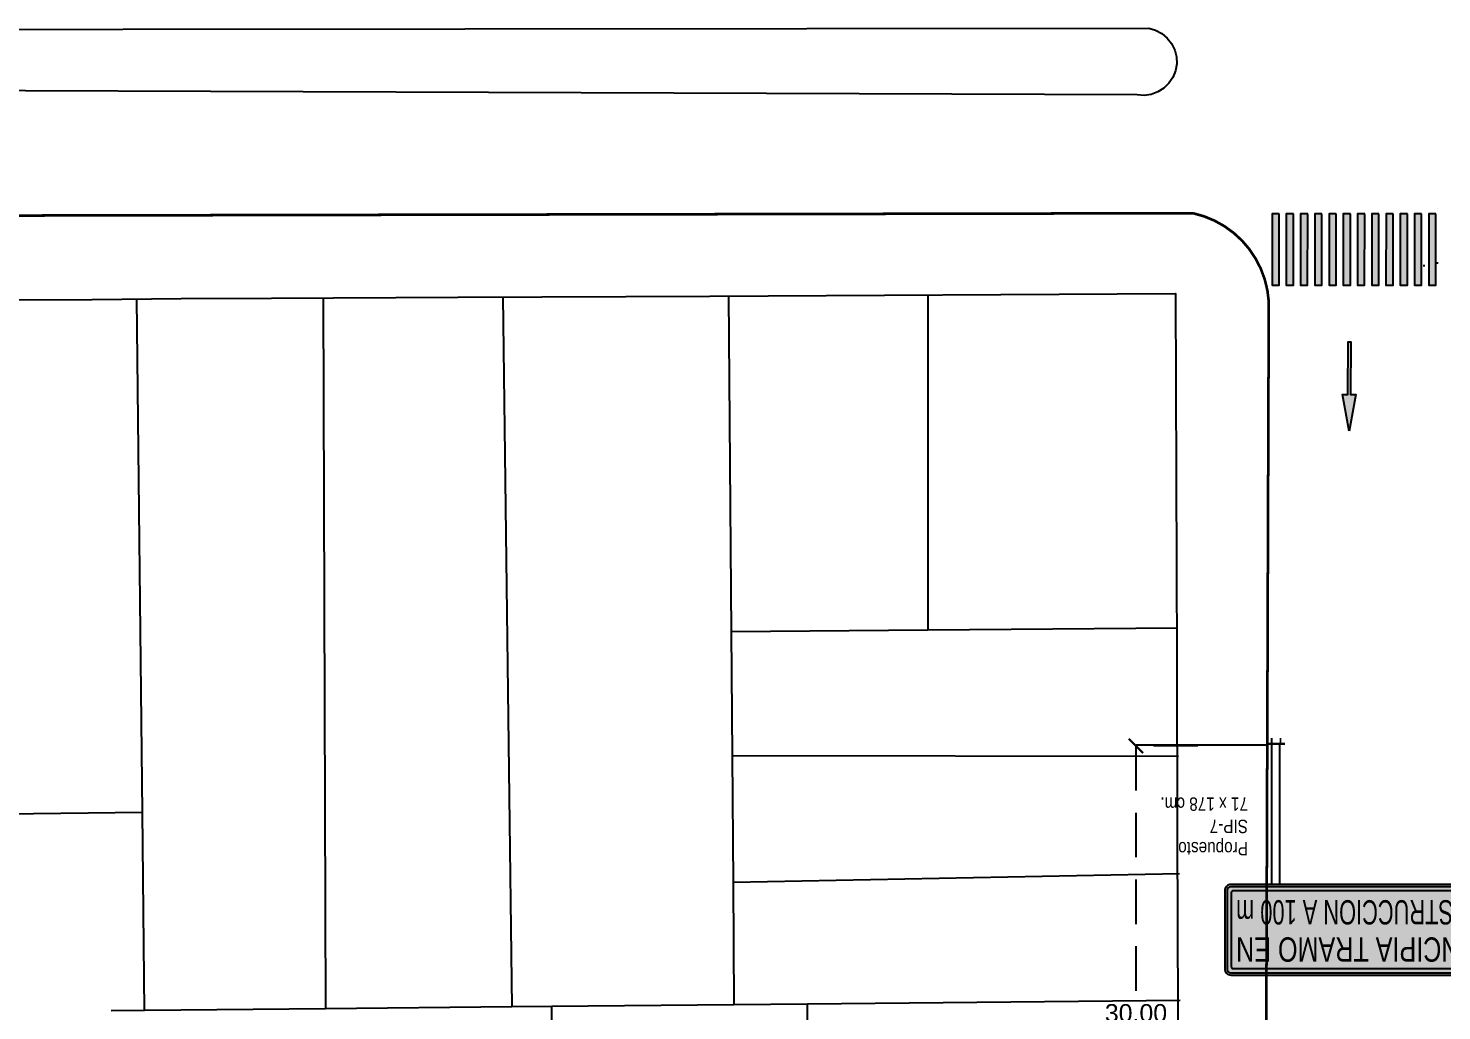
# Model space of a CAD drawing. Header units: metres. Extents: x 668617 to 675126, y 2286318 to 2293677.
# Drawn here: x 668811.1 to 668890.5, y 2287265.3 to 2287320.5 of the extents above; entities that cross this region are included whole.
import ezdxf
from ezdxf.enums import TextEntityAlignment as Align

# ---------------------------------------------------------------- set-up
doc = ezdxf.new("R2010")
doc.units = ezdxf.units.M
doc.header["$MEASUREMENT"] = 0
for name, pattern in [('ACAD_ISO07W100', [3, 0, -3]), ('DASHED2', [0.375, 0.25, -0.125]), ('HIDDEN', [0.375, 0.25, -0.125])]:
    doc.linetypes.add(name, pattern=pattern)
for name, color, linetype in [('0_DETALLES_COTAS', 252, 'Continuous'), ('0_UBICACION_SPO', 251, 'Continuous'), ('DMTG-PB-BANQUETAS', 251, 'Continuous'), ('DMTG-PB-LOTIFICACION', 253, 'Continuous'), ('DMTG-PB-MANZANAS', 251, 'Continuous'), ('DMTG-SH-FLECHA FRENTE', 252, 'Continuous'), ('DMTG-SH-LINEA GUARNICION', 40, 'Continuous'), ('DMTG-SH-PASO PEATONAL', 253, 'Continuous'), ('PTRD', 7, 'Continuous'), ('SIP-07_A', 7, 'Continuous')]:
    doc.layers.add(name, color=color, linetype=linetype)
doc.styles.add('Arial', font='arial.ttf')
doc.styles.add('Arial Narrow', font='ARIALN.TTF', dxfattribs={"height": 2.5})
doc.styles.get("Standard").update_dxf_attribs({"font": 'arial.ttf'})
doc.dimstyles.get("Standard").update_dxf_attribs({"dimtxt": 0.18, "dimasz": 0.18, "dimexe": 0.18, "dimexo": 0.0625, "dimgap": 0.09, "dimtad": 0, "dimtih": 1, "dimtoh": 1, "dimdec": 4, "dimzin": 0, "dimdsep": 46, "dimtxsty": 'Standard', "dimcen": 0.09, "dimadec": 0, "dimazin": 0, "dimtfac": 1, "dimtdec": 4, "dimtofl": 0, "dimtmove": 0, "dimatfit": 3, "dimfxl": 1, "dimtolj": 1, "dimtzin": 0, "dimarcsym": 0})

# ---------------------------------------------------------------- blocks, each defined once
blk = doc.blocks.new('*U310')
at = {"transparency": 33554687}
h = blk.add_hatch(color=252, dxfattribs=at)
h.dxf.hatch_style = 1
h.paths.add_polyline_path([(0.44, 8.889), (0.46, 9.289), (-3.536, 9.486), (-3.555, 9.087)])
h = blk.add_hatch(color=252, dxfattribs=at)
h.dxf.hatch_style = 1
h.paths.add_polyline_path([(0.4, 8.09), (0.42, 8.49), (-3.575, 8.687), (-3.595, 8.288)])
h = blk.add_hatch(color=252, dxfattribs=at)
h.dxf.hatch_style = 1
h.paths.add_polyline_path([(0.361, 7.291), (0.38, 7.691), (-3.615, 7.888), (-3.634, 7.489)])
h = blk.add_hatch(color=252, dxfattribs=at)
h.dxf.hatch_style = 1
h.paths.add_polyline_path([(0.321, 6.492), (0.341, 6.892), (-3.654, 7.089), (-3.674, 6.69)])
h = blk.add_hatch(color=252, dxfattribs=at)
h.dxf.hatch_style = 1
h.paths.add_polyline_path([(0.282, 5.693), (0.301, 6.093), (-3.694, 6.29), (-3.713, 5.891)])
h = blk.add_hatch(color=252, dxfattribs=at)
h.dxf.hatch_style = 1
h.paths.add_polyline_path([(0.242, 4.894), (0.262, 5.294), (-3.733, 5.491), (-3.753, 5.092)])
h = blk.add_hatch(color=252, dxfattribs=at)
h.dxf.hatch_style = 1
h.paths.add_polyline_path([(0.203, 4.095), (0.222, 4.495), (-3.773, 4.692), (-3.793, 4.293)])
h = blk.add_hatch(color=252, dxfattribs=at)
h.dxf.hatch_style = 1
h.paths.add_polyline_path([(0.163, 3.296), (0.183, 3.695), (-3.812, 3.893), (-3.832, 3.494)])
h = blk.add_hatch(color=252, dxfattribs=at)
h.dxf.hatch_style = 1
h.paths.add_polyline_path([(0.124, 2.497), (0.143, 2.896), (-3.852, 3.094), (-3.872, 2.695)])
h = blk.add_hatch(color=252, dxfattribs=at)
h.dxf.hatch_style = 1
h.paths.add_polyline_path([(0.084, 1.698), (0.104, 2.097), (-3.891, 2.295), (-3.911, 1.896)])
h = blk.add_hatch(color=252, dxfattribs=at)
h.dxf.hatch_style = 1
h.paths.add_polyline_path([(0.044, 0.899), (0.064, 1.298), (-3.931, 1.496), (-3.951, 1.097)])
h = blk.add_hatch(color=252, dxfattribs=at)
h.dxf.hatch_style = 1
h.paths.add_polyline_path([(0.005, 0.1), (0.025, 0.499), (-3.97, 0.697), (-3.99, 0.298)])
for points in [[(0.44, 8.889), (0.46, 9.289), (-3.536, 9.486), (-3.555, 9.087)], [(0.4, 8.09), (0.42, 8.49), (-3.575, 8.687), (-3.595, 8.288)], [(0.361, 7.291), (0.38, 7.691), (-3.615, 7.888), (-3.634, 7.489)], [(0.321, 6.492), (0.341, 6.892), (-3.654, 7.089), (-3.674, 6.69)], [(0.282, 5.693), (0.301, 6.093), (-3.694, 6.29), (-3.713, 5.891)], [(0.242, 4.894), (0.262, 5.294), (-3.733, 5.491), (-3.753, 5.092)], [(0.203, 4.095), (0.222, 4.495), (-3.773, 4.692), (-3.793, 4.293)], [(0.163, 3.296), (0.183, 3.695), (-3.812, 3.893), (-3.832, 3.494)], [(0.124, 2.497), (0.143, 2.896), (-3.852, 3.094), (-3.872, 2.695)], [(0.084, 1.698), (0.104, 2.097), (-3.891, 2.295), (-3.911, 1.896)], [(0.044, 0.899), (0.064, 1.298), (-3.931, 1.496), (-3.951, 1.097)], [(0.005, 0.1), (0.025, 0.499), (-3.97, 0.697), (-3.99, 0.298)]]:
    blk.add_lwpolyline(points, close=True)
at = {"layer": 'Defpoints', "color": 255, "linetype": 'ACAD_ISO07W100'}
for p, q in [((-2.916, 0.901), (0.18, 0.748)), ((-2.797, 0.138), (0.3, -0.015))]:
    blk.add_line(p, q, dxfattribs=at)
blk = doc.blocks.new('*U40')
blk.add_hatch(color=252).paths.add_polyline_path([(12.455, 2.883), (12.08, 0.833), (12.38, 0.833), (12.38, -2.117), (12.53, -2.117), (12.53, 0.833), (12.83, 0.833)])
at = {"color": 252}
blk.add_lwpolyline([(12.455, 2.883), (12.08, 0.833), (12.38, 0.833), (12.38, -2.117), (12.53, -2.117), (12.53, 0.833), (12.83, 0.833), (12.455, 2.883)], dxfattribs=at)
blk = doc.blocks.new('_ArchTick')
at = {"color": 0, "linetype": 'ByBlock', "const_width": 0.15}
blk.add_lwpolyline([(-0.5, -0.5), (0.5, 0.5)], dxfattribs=at)
blk = doc.blocks.new('*D509')
at = {"layer": '0_DETALLES_COTAS', "linetype": 'DASHED2', "lineweight": -2, "ltscale": 10, "transparency": 16777216}
for p, q in [((668876.777, 2287280.212), (668873.116, 2287280.212)), ((668873.296, 2287280.212), (668873.296, 2287266.223)), ((668873.296, 2287250.212), (668873.296, 2287264.201)), ((668873.359, 2287250.212), (668873.476, 2287250.212))]:
    blk.add_line(p, q, dxfattribs=at)
at = {"layer": 'Defpoints', "color": 0, "linetype": 'DASHED2', "ltscale": 10, "transparency": 16777216}
for p in [(668873.296, 2287280.212), (668876.839, 2287280.212), (668873.296, 2287250.212)]:
    blk.add_point(p, dxfattribs=at)
at = {"layer": '0_DETALLES_COTAS', "linetype": 'DASHED2', "lineweight": -2, "ltscale": 10, "transparency": 16777216, "xscale": 0.8, "yscale": 0.8, "zscale": 0.8}
for p, rotation in [((668873.296, 2287280.212), 90), ((668873.296, 2287250.212), 270)]:
    blk.add_blockref('_ArchTick', p, dxfattribs=dict(at, rotation=rotation))
at = {"layer": '0_DETALLES_COTAS', "linetype": 'DASHED2', "ltscale": 10, "transparency": 16777216, "insert": (668873.296, 2287265.212), "char_height": 1, "attachment_point": 5}
blk.add_mtext('\\A1;30.00', dxfattribs=at)
blk = doc.blocks.new('PTRD')
at = {"layer": 'PTRD'}
for points, const_width in [([(-1, 0), (1, 0)], 0.26), ([(-0.49, 0), (-0.49, 0.67)], 0.195), ([(0.51, 0), (0.51, 0.67)], 0.195)]:
    blk.add_lwpolyline(points, dxfattribs=dict(at, const_width=const_width))
blk = doc.blocks.new('SIP07_A')
at = {"layer": 'SIP-07_A', "true_color": 0xf05222}
h = blk.add_hatch(color=20, dxfattribs=at)
h.dxf.hatch_style = 1
h.paths.add_polyline_path([(-8.5, 5.6, 0.414214), (-8.9, 5.2), (-8.9, 0.4, 0.414214), (-8.5, 0), (8.5, 0, 0.414214), (8.9, 0.4), (8.9, 5.2, 0.414214), (8.5, 5.6)])
h.paths.add_polyline_path([(8.55, 5.45, -0.414214), (8.75, 5.25), (8.75, 0.35, -0.414214), (8.55, 0.15), (-8.55, 0.15, -0.414214), (-8.75, 0.35), (-8.75, 5.25, -0.414214), (-8.55, 5.45)], flags=16)
h.paths.add_polyline_path([(8.4, 5.2, -0.414214), (8.5, 5.1), (8.5, 0.5, -0.414214), (8.4, 0.4), (-8.4, 0.4, -0.414214), (-8.5, 0.5), (-8.5, 5.1, -0.414214), (-8.4, 5.2)], flags=0)
at = {"layer": 'SIP-07_A'}
h = blk.add_hatch(color=256, dxfattribs=at)
h.dxf.hatch_style = 1
h.paths.add_polyline_path([(-8.55, 5.45, 0.414214), (-8.75, 5.25), (-8.75, 0.35, 0.414214), (-8.55, 0.15), (8.55, 0.15, 0.414214), (8.75, 0.35), (8.75, 5.25, 0.414214), (8.55, 5.45)])
h.paths.add_polyline_path([(8.4, 5.2, -0.414214), (8.5, 5.1), (8.5, 0.5, -0.414214), (8.4, 0.4), (-8.4, 0.4, -0.414214), (-8.5, 0.5), (-8.5, 5.1, -0.414214), (-8.4, 5.2)], flags=16)
at = {"layer": 'SIP-07_A', "true_color": 0xf05222}
h = blk.add_hatch(color=20, dxfattribs=at)
h.dxf.hatch_style = 1
h.paths.add_polyline_path([(-8.4, 5.2, 0.414214), (-8.5, 5.1), (-8.5, 0.5, 0.414214), (-8.4, 0.4), (8.4, 0.4, 0.414214), (8.5, 0.5), (8.5, 5.1, 0.414214), (8.4, 5.2)])
at = {"layer": 'SIP-07_A'}
for p, q in [((-6, 0), (-6, -8.686)), ((-5.5, 0), (-5.5, -8.686)), ((5.5, 0), (5.5, -8.686)), ((6, 0), (6, -8.686))]:
    blk.add_line(p, q, dxfattribs=at)
at = {"layer": 'SIP-07_A', "color": 30}
for points in [[(-8.5, 0), (8.5, 0, 0.414214), (8.9, 0.4), (8.9, 5.2, 0.414214), (8.5, 5.6), (-8.5, 5.6, 0.414214), (-8.9, 5.2), (-8.9, 0.4, 0.414214)], [(-8.55, 0.15), (8.55, 0.15, 0.414214), (8.75, 0.35), (8.75, 5.25, 0.414214), (8.55, 5.45), (-8.55, 5.45, 0.414214), (-8.75, 5.25), (-8.75, 0.35, 0.414214)]]:
    blk.add_lwpolyline(points, format="xyb", close=True, dxfattribs=at)
at = {"layer": 'SIP-07_A'}
blk.add_lwpolyline([(-8.4, 0.4), (8.4, 0.4, 0.414214), (8.5, 0.5), (8.5, 5.1, 0.414214), (8.4, 5.2), (-8.4, 5.2, 0.414214), (-8.5, 5.1), (-8.5, 0.5, 0.414214)], format="xyb", close=True, dxfattribs=at)
at = {"layer": 'SIP-07_A', "color": 250, "style": 'Arial', "width": 2.347776}
for p, p2 in [((-8.2, 3.271), (8.2, 3.271)), ((-8.2, 0.971), (8.2, 0.971))]:
    blk.add_attdef('TEXTO', text='', height=1.5, dxfattribs=at).set_placement(p, p2, align=Align.FIT)
blk = doc.blocks.new('PRINCIPIA TRAMO 100')
at = {"layer": 'SIP-07_A'}
ref = blk.add_blockref('SIP07_A', (18, 26.06), dxfattribs=dict(at, xscale=3, yscale=3, zscale=3))
ref.add_attrib('TEXTO', 'PRINCIPIA TRAMO EN', dxfattribs={"height": 4.5, "style": 'Arial', "width": 0.741363}).set_placement((-6.6, 35.87), (42.6, 35.87), align=Align.FIT)
ref.add_attrib('TEXTO', 'CONSTRUCCION A 100 m', dxfattribs={"height": 4.5, "style": 'Arial', "width": 0.643163}).set_placement((-6.6, 28.97), (42.6, 28.97), align=Align.FIT)

msp = doc.modelspace()

# ---------------------------------------------------------------- linework, layer by layer
at = {"layer": '0_UBICACION_SPO', "linetype": 'HIDDEN', "ltscale": 5, "const_width": 0.1}
msp.add_lwpolyline([(668873.29616, 2287280.26208), (668880.66733, 2287280.26208)], dxfattribs=at)
at = {"layer": 'DMTG-PB-BANQUETAS', "flags": 128}
for points in [[(668758.79094, 2287320.39807), (668874.0168, 2287320.49558)], [(668874.0168, 2287320.49558), (668874.39901, 2287320.38676), (668874.74964, 2287320.20016), (668875.05377, 2287319.94591), (668875.29847, 2287319.6331), (668875.47284, 2287319.2758), (668875.569, 2287318.89108), (668875.58307, 2287318.49397), (668875.51518, 2287318.10246), (668875.36646, 2287317.73454), (668875.14502, 2287317.40517), (668874.85898, 2287317.12927), (668874.52241, 2287316.91875), (668874.1494, 2287316.7825), (668873.75597, 2287316.7264), (668873.36017, 2287316.75433), (668758.88518, 2287317.17829)], [(668754.95315, 2287309.87311), (668876.50324, 2287310.11395)], [(668876.50324, 2287310.11395), (668877.11698, 2287309.94141), (668877.7052, 2287309.69806), (668878.26192, 2287309.38694), (668878.77718, 2287309.01313), (668879.24601, 2287308.58166), (668879.66044, 2287308.09759), (668880.01455, 2287307.56796), (668880.30537, 2287307.0018), (668880.52697, 2287306.40415), (668880.6774, 2287305.78502), (668880.75374, 2287305.15244), (668880.47762, 2287224.12027), (668880.2651, 2287223.50882), (668879.9808, 2287222.9269), (668879.62878, 2287222.38349), (668879.2141, 2287221.88653), (668878.74281, 2287221.442), (668878.22196, 2287221.05783), (668877.65858, 2287220.73798), (668877.06172, 2287220.48838), (668876.43841, 2287220.31298), (668875.79865, 2287220.2127), (668755.08899, 2287220.29767)]]:
    msp.add_lwpolyline(points, dxfattribs=at)
at = {"layer": 'DMTG-PB-LOTIFICACION', "flags": 128}
for points in [[(668849.35866, 2287305.455), (668875.51842, 2287305.60616)], [(668861.60848, 2287305.53466), (668861.61632, 2287286.72235)], [(668875.51842, 2287305.60616), (668875.58616, 2287285.10552)], [(668814.68893, 2287305.26767), (668819.68879, 2287305.31892)], [(668817.5007, 2287276.50096), (668817.18865, 2287305.31053)], [(668819.68879, 2287305.31892), (668824.74877, 2287305.34042)], [(668824.74877, 2287305.34042), (668835.2087, 2287305.39487)], [(668827.65859, 2287305.36693), (668827.78108, 2287265.45698)], [(668835.2087, 2287305.39487), (668849.35866, 2287305.455)], [(668837.74853, 2287305.42055), (668838.25061, 2287265.56092)], [(668850.41856, 2287305.47301), (668850.56135, 2287286.63287)], [(668850.56135, 2287286.63287), (668861.61632, 2287286.72235)], [(668850.56135, 2287286.63287), (668850.61426, 2287279.65281)], [(668861.61632, 2287286.72235), (668875.63596, 2287286.83584)], [(668875.58616, 2287285.10552), (668875.60858, 2287275.19517)], [(668850.61426, 2287279.65281), (668850.66807, 2287272.55276)], [(668875.68887, 2287279.61577), (668850.61426, 2287279.65281)], [(668800.69079, 2287276.28585), (668817.5007, 2287276.50096)], [(668817.62141, 2287265.35612), (668817.5007, 2287276.50096)], [(668875.60858, 2287275.19517), (668875.65103, 2287265.2749)], [(668875.73716, 2287273.02571), (668850.66807, 2287272.55276)], [(668850.66807, 2287272.55276), (668850.72015, 2287265.68112)], [(668875.77919, 2287265.92557), (668854.86, 2287265.72283)], [(668817.62141, 2287265.35612), (668815.7415, 2287265.33768)], [(668827.78108, 2287265.45698), (668817.62141, 2287265.35612)], [(668838.25061, 2287265.56092), (668827.78108, 2287265.45698)], [(668840.49051, 2287265.58316), (668838.25061, 2287265.56092)], [(668840.18273, 2287225.7033), (668840.49051, 2287265.58316)], [(668850.72015, 2287265.68112), (668840.49051, 2287265.58316)], [(668854.86, 2287265.72283), (668850.72015, 2287265.68112)], [(668854.9245, 2287256.27279), (668854.86, 2287265.72283)]]:
    msp.add_lwpolyline(points, dxfattribs=at)
at = {"layer": 'DMTG-PB-MANZANAS', "flags": 128}
msp.add_lwpolyline([(668804.58896, 2287305.22475), (668814.68893, 2287305.26767), (668819.68879, 2287305.31892), (668824.74877, 2287305.34042), (668835.2087, 2287305.39487), (668849.35866, 2287305.455), (668875.51842, 2287305.60616), (668875.58616, 2287285.10552), (668875.60858, 2287275.19517), (668875.65103, 2287265.2749), (668875.73979, 2287225.84349), (668855.67997, 2287225.72825), (668835.72003, 2287225.64343), (668824.01023, 2287225.55367), (668812.51026, 2287225.5048), (668796.41048, 2287225.39639)], dxfattribs=at)
at = {"layer": 'DMTG-SH-LINEA GUARNICION', "const_width": 0.15}
for points in [[(668754.95156, 2287309.87311), (668876.50165, 2287310.11395)], [(668876.50165, 2287310.11395), (668877.11539, 2287309.94141), (668877.70361, 2287309.69806), (668878.26033, 2287309.38695), (668878.77558, 2287309.01313), (668879.24441, 2287308.58166), (668879.65885, 2287308.09759), (668880.01295, 2287307.56796), (668880.30378, 2287307.0018), (668880.52537, 2287306.40415), (668880.67581, 2287305.78502), (668880.75214, 2287305.15244), (668880.47603, 2287224.12027), (668880.26351, 2287223.50882), (668879.9792, 2287222.9269), (668879.62718, 2287222.38349), (668879.2125, 2287221.88653), (668878.74121, 2287221.442), (668878.22036, 2287221.05783), (668877.65698, 2287220.73798), (668877.06012, 2287220.48838), (668876.43681, 2287220.31298), (668875.79706, 2287220.2127), (668755.08739, 2287220.29767)]]:
    msp.add_lwpolyline(points, dxfattribs=at)

# ---------------------------------------------------------------- block references
at = {"layer": '0_UBICACION_SPO', "xscale": -0.4999999999999998, "yscale": 0.4999999999999999, "zscale": 0.4999999999999999}
msp.add_blockref('PTRD', (668881.17076, 2287280.32708), dxfattribs=at)
at = {"layer": 'DMTG-SH-FLECHA FRENTE', "xscale": -1, "rotation": 179.7500113796057}
msp.add_blockref('*U40', (668872.82419, 2287300.82429), dxfattribs=at)
at = {"layer": 'DMTG-SH-PASO PEATONAL', "color": 252, "true_color": 0x939598, "rotation": 92.79815835116301}
msp.add_blockref('*U310', (668890.23775, 2287310.07538), dxfattribs=at)
at = {"layer": 'SIP-07_A', "xscale": 0.3028590432618267, "yscale": 0.3028590432618267, "zscale": 0.3028590432618267, "rotation": 180}
msp.add_blockref('PRINCIPIA TRAMO 100', (668891.81842, 2287280.32708), dxfattribs=at)

# ---------------------------------------------------------------- texts
at = {"layer": 'SIP-07_A', "ltscale": 0.1, "insert": (668879.58448, 2287274.06737), "char_height": 0.75, "attachment_point": 1, "rotation": 180, "style": 'Arial Narrow'}
msp.add_mtext('{\\C1;Propuesto}\\PSIP-7\\P71 x 178 cm.\\P         ', dxfattribs=at)

# ---------------------------------------------------------------- dimensions: what is measured, and where the dimension line sits
at = {"layer": '0_DETALLES_COTAS', "color": 251, "linetype": 'DASHED2', "ltscale": 10}
dim = msp.add_linear_dim(base=(668873.29616, 2287280.21207), p1=(668873.29616, 2287250.21207), p2=(668876.83937, 2287280.21207), angle=90, dimstyle='Standard', override={"dimtxt": 1, "dimasz": 0.8, "dimgap": 0.5, "dimdec": 2, "dimblk1": 'ArchTick', "dimblk2": 'ArchTick', "dimsah": 1, "dimclrd": 256, "dimclre": 256, "dimclrt": 256}, dxfattribs=at)
dim.commit()
dim.dimension.update_dxf_attribs({"geometry": '*D509', "text_midpoint": (668873.29616, 2287265.21207)})

doc.saveas('drawing.dxf')
